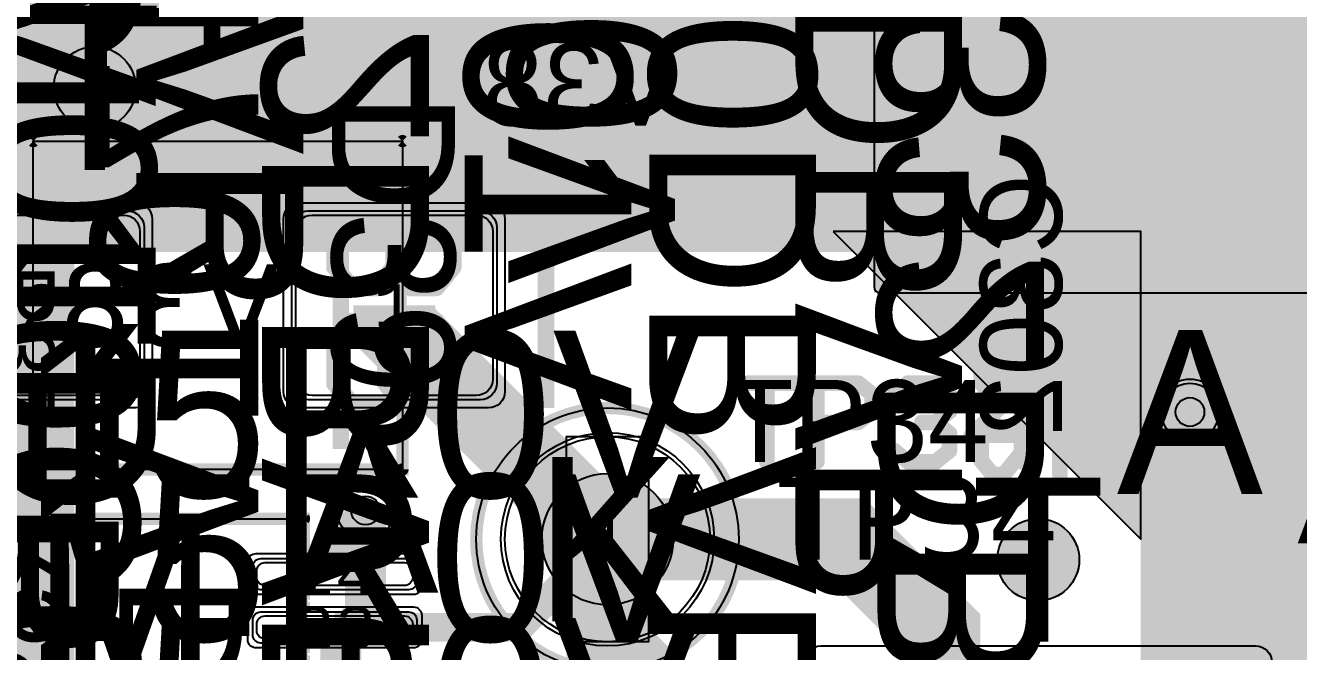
# Model space of a CAD drawing. Extents: x -28 to 199, y -61 to 255.
# Drawn here: x 92.9 to 108.42, y 123.88 to 131.51 of the extents above; entities that cross this region are included whole.
import ezdxf
from ezdxf.enums import TextEntityAlignment as Align

# ---------------------------------------------------------------- set-up
doc = ezdxf.new("R2010")
doc.units = 0
doc.header["$MEASUREMENT"] = 0
for name, color, linetype in [('ASSEMBLY_OUTLINES_BTM', 191, 'CONTINUOUS'), ('ASSEMBLY_OUTLINES_TOP', 102, 'CONTINUOUS'), ('ASSEMBLY_PART_NUMBERS_BTM', 191, 'CONTINUOUS'), ('ASSEMBLY_PART_NUMBERS_TOP', 102, 'CONTINUOUS'), ('ASSEMBLY_REF_DES_BTM', 191, 'CONTINUOUS'), ('ASSEMBLY_REF_DES_TOP', 102, 'CONTINUOUS'), ('DRILL_DRAWING', 21, 'CONTINUOUS'), ('GENERATED_SILKSCREEN_BTM', 255, 'CONTINUOUS'), ('GENERATED_SILKSCREEN_TOP', 140, 'CONTINUOUS'), ('MOUNTING_HOLES_LAYER_2', 42, 'CONTINUOUS'), ('MOUNTING_HOLES_LAYER_3', 42, 'CONTINUOUS'), ('MOUNTING_HOLES_LAYER_BOT21', 42, 'CONTINUOUS'), ('MOUNTING_HOLES_LAYER_TOP', 42, 'CONTINUOUS'), ('PART_HOLES_LAYER_2', 30, 'CONTINUOUS'), ('PART_HOLES_LAYER_3', 30, 'CONTINUOUS'), ('PART_HOLES_LAYER_BOTTOM', 30, 'CONTINUOUS'), ('PART_HOLES_LAYER_TOP', 30, 'CONTINUOUS'), ('PART_PADS_LAYER_2', 230, 'CONTINUOUS'), ('PART_PADS_LAYER_3', 81, 'CONTINUOUS'), ('PART_PADS_LAYER_BOTTOM', 10, 'CONTINUOUS'), ('PART_PADS_LAYER_TOP', 150, 'CONTINUOUS'), ('PART_PADS_SMD_BTM', 10, 'CONTINUOUS'), ('PART_PADS_SMD_TOP', 150, 'CONTINUOUS'), ('PIN_NUMBERS_BTM', 8, 'CONTINUOUS'), ('PIN_NUMBERS_TOP', 8, 'CONTINUOUS'), ('PLACEMENT_OUTLINES_BTM', 222, 'CONTINUOUS'), ('PLACEMENT_OUTLINES_TOP', 130, 'CONTINUOUS'), ('PLANE_DATA_LAYER_BOTTOM', 10, 'CONTINUOUS'), ('PLANE_DATA_LAYER_TOP', 150, 'CONTINUOUS'), ('PLANE_SHAPES_LAYER_2', 230, 'CONTINUOUS'), ('PLANE_SHAPES_LAYER_3', 81, 'CONTINUOUS'), ('PLANE_SHAPES_LAYER_BOTTOM', 10, 'CONTINUOUS'), ('PLANE_SHAPES_LAYER_TOP', 150, 'CONTINUOUS'), ('SILKSCREEN_OUTLINES_BTM', 211, 'CONTINUOUS'), ('SILKSCREEN_OUTLINES_TOP', 150, 'CONTINUOUS'), ('SILKSCREEN_REF_DES_BTM', 211, 'CONTINUOUS'), ('SILKSCREEN_REF_DES_TOP', 150, 'CONTINUOUS'), ('SOLDERMASK_PADS_BTM', 12, 'CONTINUOUS'), ('SOLDERMASK_PADS_TOP', 180, 'CONTINUOUS'), ('SOLDERPASTE_PADS_BTM', 12, 'CONTINUOUS'), ('SOLDERPASTE_PADS_TOP', 180, 'CONTINUOUS'), ('TRACES_LAYER_2', 230, 'CONTINUOUS'), ('TRACES_LAYER_3', 81, 'CONTINUOUS'), ('TRACES_LAYER_BOTTOM', 10, 'CONTINUOUS'), ('TRACES_LAYER_TOP', 150, 'CONTINUOUS'), ('VIA_HOLES_LAYER_2', 30, 'CONTINUOUS'), ('VIA_HOLES_LAYER_3', 30, 'CONTINUOUS'), ('VIA_HOLES_LAYER_BOTTOM', 30, 'CONTINUOUS'), ('VIA_HOLES_LAYER_TOP', 30, 'CONTINUOUS'), ('VIA_PADS_LAYER_2', 230, 'CONTINUOUS'), ('VIA_PADS_LAYER_3', 81, 'CONTINUOUS'), ('VIA_PADS_LAYER_BOTTOM', 10, 'CONTINUOUS'), ('VIA_PADS_LAYER_TOP', 150, 'CONTINUOUS')]:
    doc.layers.add(name, color=color, linetype=linetype)
doc.styles.add('COURIER_NEW', font='COUR.TTF')
doc.styles.add('VERDANA', font='verdana.TTF')
doc.styles.add('VERIBEST_GERBER_0', font='txt')

msp = doc.modelspace()

# ---------------------------------------------------------------- hatches: boundary and pattern name
at = {"layer": 'MOUNTING_HOLES_LAYER_2'}
h = msp.add_hatch(color=256, dxfattribs=at)
edge = h.paths.add_edge_path()
edge.add_arc((93.75, 130.75), 0.5, 0, 360)
h = msp.add_hatch(color=256, dxfattribs=at)
edge = h.paths.add_edge_path()
edge.add_arc((105.25, 125), 0.5, 0, 360)
at = {"layer": 'MOUNTING_HOLES_LAYER_3'}
h = msp.add_hatch(color=256, dxfattribs=at)
edge = h.paths.add_edge_path()
edge.add_arc((93.75, 130.75), 0.5, 0, 360)
h = msp.add_hatch(color=256, dxfattribs=at)
edge = h.paths.add_edge_path()
edge.add_arc((105.25, 125), 0.5, 0, 360)
at = {"layer": 'MOUNTING_HOLES_LAYER_BOT21'}
h = msp.add_hatch(color=256, dxfattribs=at)
edge = h.paths.add_edge_path()
edge.add_arc((93.75, 130.75), 0.5, 0, 360)
h = msp.add_hatch(color=256, dxfattribs=at)
edge = h.paths.add_edge_path()
edge.add_arc((105.25, 125), 0.5, 0, 360)
at = {"layer": 'MOUNTING_HOLES_LAYER_TOP'}
h = msp.add_hatch(color=256, dxfattribs=at)
edge = h.paths.add_edge_path()
edge.add_arc((93.75, 130.75), 0.5, 0, 360)
h = msp.add_hatch(color=256, dxfattribs=at)
edge = h.paths.add_edge_path()
edge.add_arc((105.25, 125), 0.5, 0, 360)
at = {"layer": 'PART_HOLES_LAYER_2'}
h = msp.add_hatch(color=256, dxfattribs=at)
edge = h.paths.add_edge_path()
edge.add_arc((100, 125.25), 0.8, 0, 360)
at = {"layer": 'PART_HOLES_LAYER_3'}
h = msp.add_hatch(color=256, dxfattribs=at)
edge = h.paths.add_edge_path()
edge.add_arc((100, 125.25), 0.8, 0, 360)
at = {"layer": 'PART_HOLES_LAYER_BOTTOM'}
h = msp.add_hatch(color=256, dxfattribs=at)
edge = h.paths.add_edge_path()
edge.add_arc((100, 125.25), 0.8, 0, 360)
at = {"layer": 'PART_HOLES_LAYER_TOP'}
h = msp.add_hatch(color=256, dxfattribs=at)
edge = h.paths.add_edge_path()
edge.add_arc((100, 125.25), 0.8, 0, 360)
at = {"layer": 'PLANE_DATA_LAYER_BOTTOM'}
msp.add_hatch(color=256, dxfattribs=at).paths.add_polyline_path([(111.5, 131.9238, 0.41421356), (111.4238, 132), (109.50001, 132, -0.41421356), (109.5, 132.00001), (109.5, 134.74999, -0.41421356), (109.50001, 134.75), (110.00612, 134.75, 0.41421356), (110.08232, 134.8262, 0.13611405), (110.07143, 134.86545, -0.1361113), (110, 135.123), (110, 135.123), (110, 135.1738, 0.41421356), (109.9238, 135.25), (102.23957, 135.25, -0.19891222), (101.88602, 135.39645), (100.30113, 136.98134, 0.66818199), (100.17105, 136.92746), (100.17105, 136.92746, 0.13472467), (100.18172, 136.88856, -0.13472521), (100.7, 135), (100.7, 135, -0.22507973), (99.34156, 132.1352, 0.22507766), (99.31359, 132.0762, 0.41421356), (99.38979, 132), (103.24999, 132, -0.41421356), (103.25, 131.99999), (103.25, 128.3262, 0.41421356), (103.3262, 128.25), (110.24999, 128.25, -0.41421356), (110.25, 128.24999), (110.25, 116.7762, 0.41421356), (110.3262, 116.7), (111.4238, 116.7, 0.41421356), (111.5, 116.7762)], flags=0)
at = {"layer": 'PLANE_DATA_LAYER_TOP'}
h = msp.add_hatch(color=256, dxfattribs=at)
h.paths.add_polyline_path([(116, 117.85178, -0.19890996), (115.97768, 117.7979), (111.96313, 113.78335, 0.19891217), (111.85271, 113.51677), (111.85271, 109.21054, -0.19890996), (111.83039, 109.15666), (111.51927, 108.84553, 0.05213059), (111.4699, 108.78463, -0.25367423), (111.40604, 108.75), (111.05209, 108.75, -0.76135767), (111.013, 108.89161, 0.26391418), (111.5, 109.75), (111.5, 109.75, 1), (109.5, 109.75), (109.5, 109.75, 0.26391418), (109.987, 108.89161, -0.76136033), (109.94791, 108.75), (109.78776, 108.75, -0.12392287), (109.75168, 108.75908, 0.10202362), (108.31962, 109.18617, -0.38910338), (108.25, 109.26208), (108.25, 114.49999, 0.41421356), (108.24999, 114.5), (106.5762, 114.5, -0.41421356), (106.5, 114.5762), (106.5, 125.25), (106.5, 125.25), (102.75, 129, 0.20768435), (102.75, 129), (92.5762, 129, -0.41421356), (92.5, 129.0762), (92.5, 136.05608, -0.19890996), (92.52232, 136.10996), (96.69003, 140.27768, -0.19891337), (96.74392, 140.3), (101.68101, 140.3, 0.19891217), (101.94759, 140.41042), (104.2034, 142.66623, -0.66818199), (104.33348, 142.61235), (104.33348, 139.19611, 0.17573428), (104.43228, 138.92368, -0.17573428), (104.45, 138.87483), (104.45, 138.72517, -0.17573428), (104.43228, 138.67632, 0.17573428), (104.33348, 138.40389), (104.33348, 136.62554, 0.19891219), (104.45796, 136.32502), (107.04062, 133.74236, -0.19890996), (107.06294, 133.68848), (107.06294, 128.07054, -0.19890996), (107.04062, 128.01666), (106.79948, 127.77552, 0.19891219), (106.675, 127.475), (106.675, 127.25392, -0.18608608), (106.65528, 127.20277, 1.60583329), (107.69054, 126.90611, -0.04447271), (107.68934, 126.91959), (107.68934, 126.91959, -0.66818199), (107.81942, 126.97347), (108.69621, 126.09669, -0.13857289), (108.71644, 126.06052, 0.88907401), (109.9, 126.2), (109.9, 126.2, 0.34705113), (109.43948, 126.78356, -0.13857289), (109.40331, 126.80379), (108.59101, 127.61609, -0.19890996), (108.5687, 127.66997), (108.5687, 134.9238, -0.41421356), (108.6449, 135), (112.2238, 135, -0.41421356), (112.3, 134.9238), (112.3, 122.37057, 0.19891222), (112.44645, 122.01701), (115.66701, 118.79645, 0.15539787), (115.9366, 118.6571, -0.36561155), (116, 118.58198)], flags=0)
h.paths.add_polyline_path([(92.75, 130.75, -1), (94.75, 130.75, -1)], flags=0)
h.paths.add_polyline_path([(93.3, 135, -1), (100.7, 135, -1)], flags=0)
at = {"layer": 'PLANE_SHAPES_LAYER_2'}
h = msp.add_hatch(color=256, dxfattribs=at)
h.paths.add_polyline_path([(169.5, 129.25), (149.5, 129.25), (142.25, 122), (142.25, 90.5), (147.5, 90.5), (147.5, 80), (154, 80), (154, 69.25), (131.75, 69.25), (131.75, 73.25), (121.25, 73.25), (121.25, 81), (110.5, 81), (110.5, 125.75), (106.5, 125.75), (106.5, 128.75), (93.5, 128.75), (93.5, 120.25), (91.75, 120.25), (91.75, 121.5), (80, 121.5), (80, 118.25), (73.25, 118.25), (73.25, 124.5), (67.5, 124.5), (67.5, 128), (57.75, 128), (57.75, 120.25), (55.25, 120.25), (55.25, 121.5), (47.5, 121.5), (47.5, 119), (35, 119), (35, 134.75), (32.75, 134.75), (32.75, 159.75), (29.25, 159.75), (29.25, 175.25), (22.5, 175.25), (22.5, 195.25), (17.25, 195.25), (17.25, 198), (22.5, 198), (22.5, 216.5), (40.25, 216.5), (40.25, 235.5), (54.5, 235.5), (54.5, 254), (87.25, 254), (87.25, 236.25), (86.25, 236.25), (86.25, 228.75), (81, 228.75), (81, 218.75), (95.25, 218.75), (95.25, 194.5), (87, 194.5), (87, 172), (131.1, 172), (131.1, 208.75), (115.5, 208.75), (115.5, 213.75), (106.75, 213.75), (106.75, 218.75), (110.25, 222.25), (110.25, 226.25), (142.5, 226.25), (142.5, 221.5), (160.5, 221.5), (160.5, 240.75), (169.5, 240.75)])
h.paths.add_polyline_path([(35.5, 149.5), (41.75, 149.5), (41.75, 152), (39.25, 152), (39.25, 154), (37.75, 154), (37.75, 152), (35.5, 152)], flags=16)
h.paths.add_polyline_path([(37.5, 125.75), (37.5, 128.75), (42.75, 128.75), (42.75, 125.75)], flags=16)
h.paths.add_polyline_path([(52, 127.75), (52, 130.75), (54.25, 130.75), (54.25, 127.75)], flags=16)
h.paths.add_polyline_path([(50.75, 219.5), (50.75, 226.5), (71.75, 226.5), (71.75, 219.5)], flags=16)
h.paths.add_polyline_path([(66.5, 150.75), (66.5, 177.5), (72.25, 177.5), (72.25, 150.75)], flags=16)
h.paths.add_polyline_path([(47.25, 185.25), (73, 185.25), (73, 188.25), (70.25, 188.25), (70.25, 191), (47.25, 191)], flags=16)
h.paths.add_polyline_path([(84.5, 208), (84.5, 212.75), (85, 212.75), (85, 208)], flags=16)
h.paths.add_polyline_path([(61.5, 137.25), (87.75, 137.25), (87.75, 140.5), (84.75, 140.5), (84.75, 143), (61.5, 143)], flags=16)
h.paths.add_polyline_path([(88.75, 127), (88.75, 130), (91, 130), (91, 127)], flags=16)
h.paths.add_polyline_path([(85.5, 130.25), (85.5, 132.5), (91, 132.5), (91, 130.25)], flags=16)
h.paths.add_polyline_path([(108.75, 142.25), (135.75, 142.25), (135.75, 145.75), (132.25, 145.75), (132.25, 149), (108.75, 149)], flags=16)
h.paths.add_polyline_path([(114.25, 126.75), (140.75, 126.75), (140.75, 129.75), (137.25, 129.75), (137.25, 133), (114.25, 133)], flags=16)
h.paths.add_polyline_path([(155.25, 180.25), (166.25, 180.25), (166.25, 186.25), (152.25, 186.25), (152.25, 183), (155.25, 183)], flags=16)
at = {"layer": 'PLANE_SHAPES_LAYER_3'}
h = msp.add_hatch(color=256, dxfattribs=at)
h.paths.add_polyline_path([(169.5, 129.25), (149.5, 129.25), (142.25, 122), (142.25, 90.5), (147.5, 90.5), (147.5, 80), (154, 80), (154, 69.25), (131.75, 69.25), (131.75, 73.25), (121.25, 73.25), (121.25, 81), (110.5, 81), (110.5, 125.75), (106.5, 125.75), (106.5, 128.75), (93.5, 128.75), (93.5, 120.25), (91.75, 120.25), (91.75, 121.5), (80, 121.5), (80, 118.25), (73.25, 118.25), (73.25, 124.5), (67.5, 124.5), (67.5, 127.75), (58.25, 127.75), (58.25, 130.25), (88.75, 130.25), (88.75, 127), (91, 127), (91, 132.5), (55, 132.5), (55, 131.25), (52, 131.25), (52, 127.75), (55, 127.75), (55, 127.25), (57.75, 127.25), (57.75, 120.25), (55.25, 120.25), (55.25, 121.5), (47.5, 121.5), (47.5, 119), (35, 119), (35, 134.75), (32.75, 134.75), (32.75, 159.75), (29.25, 159.75), (29.25, 175.25), (22.5, 175.25), (22.5, 195.25), (17.25, 195.25), (17.25, 198), (22.5, 198), (22.5, 216.5), (40.25, 216.5), (40.25, 235.5), (54.5, 235.5), (54.5, 254), (87.25, 254), (87.25, 236.25), (86.25, 236.25), (86.25, 228.75), (81, 228.75), (81, 218.75), (95.25, 218.75), (95.25, 194.5), (87, 194.5), (87, 172), (131.1, 172), (131.1, 208.75), (115.5, 208.75), (115.5, 213.75), (106.75, 213.75), (106.75, 218.75), (110.25, 222.25), (110.25, 226.25), (142.5, 226.25), (142.5, 221.5), (160.5, 221.5), (160.5, 240.75), (169.5, 240.75)])
h.paths.add_polyline_path([(35.5, 149.5), (41.75, 149.5), (41.75, 152), (39.25, 152), (39.25, 154), (37.75, 154), (37.75, 152), (35.5, 152)], flags=16)
h.paths.add_polyline_path([(37.5, 125.75), (37.5, 128.75), (42.75, 128.75), (42.75, 125.75)], flags=16)
h.paths.add_polyline_path([(50.75, 219.5), (50.75, 226.5), (71.75, 226.5), (71.75, 219.5)], flags=16)
h.paths.add_polyline_path([(66.5, 150.75), (66.5, 177.5), (72.25, 177.5), (72.25, 150.75)], flags=16)
h.paths.add_polyline_path([(47.25, 185.25), (73, 185.25), (73, 188.25), (70.25, 188.25), (70.25, 191), (47.25, 191)], flags=16)
h.paths.add_polyline_path([(84.5, 208), (84.5, 212.75), (85, 212.75), (85, 208)], flags=16)
h.paths.add_polyline_path([(61.5, 137.25), (87.75, 137.25), (87.75, 140.5), (84.75, 140.5), (84.75, 143), (61.5, 143)], flags=16)
h.paths.add_polyline_path([(108.75, 142.25), (135.75, 142.25), (135.75, 145.75), (132.25, 145.75), (132.25, 149), (108.75, 149)], flags=16)
h.paths.add_polyline_path([(114.25, 126.75), (140.75, 126.75), (140.75, 129.75), (137.25, 129.75), (137.25, 133), (114.25, 133)], flags=16)
h.paths.add_polyline_path([(155.25, 180.25), (166.25, 180.25), (166.25, 186.25), (152.25, 186.25), (152.25, 183), (155.25, 183)], flags=16)
at = {"layer": 'PLANE_SHAPES_LAYER_TOP'}
msp.add_hatch(color=256, dxfattribs=at).paths.add_polyline_path([(102.75, 129), (106.5, 125.25), (106.5, 129)], flags=0)
at = {"layer": 'VIA_HOLES_LAYER_2'}
h = msp.add_hatch(color=256, dxfattribs=at)
edge = h.paths.add_edge_path()
edge.add_arc((107.1, 126.8), 0.175, 0, 360)
h = msp.add_hatch(color=256, dxfattribs=at)
edge = h.paths.add_edge_path()
edge.add_arc((97.05, 125.6), 0.175, 0, 360)
at = {"layer": 'VIA_HOLES_LAYER_3'}
h = msp.add_hatch(color=256, dxfattribs=at)
edge = h.paths.add_edge_path()
edge.add_arc((107.1, 126.8), 0.175, 0, 360)
h = msp.add_hatch(color=256, dxfattribs=at)
edge = h.paths.add_edge_path()
edge.add_arc((97.05, 125.6), 0.175, 0, 360)
at = {"layer": 'VIA_HOLES_LAYER_BOTTOM'}
h = msp.add_hatch(color=256, dxfattribs=at)
edge = h.paths.add_edge_path()
edge.add_arc((107.1, 126.8), 0.175, 0, 360)
h = msp.add_hatch(color=256, dxfattribs=at)
edge = h.paths.add_edge_path()
edge.add_arc((97.05, 125.6), 0.175, 0, 360)
at = {"layer": 'VIA_HOLES_LAYER_TOP'}
h = msp.add_hatch(color=256, dxfattribs=at)
edge = h.paths.add_edge_path()
edge.add_arc((107.1, 126.8), 0.175, 0, 360)
h = msp.add_hatch(color=256, dxfattribs=at)
edge = h.paths.add_edge_path()
edge.add_arc((97.05, 125.6), 0.175, 0, 360)

# ---------------------------------------------------------------- linework, layer by layer
at = {"layer": 'ASSEMBLY_OUTLINES_BTM', "const_width": 0.1}
msp.add_lwpolyline([(93, 126.1), (93, 130.1), (97.5, 130.1), (97.5, 126.1)], close=True, dxfattribs=at)
at = {"layer": 'ASSEMBLY_OUTLINES_BTM', "const_width": 0.2}
msp.add_lwpolyline([(96.75, 129.85), (96.75, 126.35)], dxfattribs=at)
at = {"layer": 'ASSEMBLY_OUTLINES_TOP'}
msp.add_lwpolyline([(99.5, 124), (99.5, 126.5), (100.5, 126.5), (100.5, 124)], close=True, dxfattribs=at)
at = {"layer": 'ASSEMBLY_OUTLINES_TOP', "const_width": 0.1}
msp.add_lwpolyline([(90.7, 117), (90.7, 125.5), (96.3, 125.5), (96.3, 117)], close=True, dxfattribs=at)
at = {"layer": 'ASSEMBLY_OUTLINES_TOP'}
msp.add_circle((100, 125.25), 1.6, dxfattribs=at)
at = {"layer": 'GENERATED_SILKSCREEN_BTM'}
for points, const_width in [([(98.154, 130.904), (98.186, 130.808), (98.154, 130.712), (98.154, 130.709), (98.153, 130.705), (98.153, 130.396), (98.153, 130.393), (98.154, 130.39), (98.155, 130.386), (98.159, 130.382), (98.259, 130.279), (98.264, 130.275), (98.269, 130.274), (98.273, 130.273), (98.64, 130.273), (98.643, 130.273), (98.646, 130.274), (98.65, 130.275), (98.654, 130.279), (98.754, 130.382), (98.759, 130.386), (98.76, 130.39), (98.76, 130.396), (98.76, 130.705), (98.76, 130.709), (98.76, 130.711), (98.759, 130.712), (98.727, 130.808), (98.759, 130.904), (98.76, 130.905), (98.76, 130.911), (98.76, 131.151), (98.76, 131.155), (98.759, 131.16), (98.754, 131.165), (98.654, 131.268), (98.65, 131.271), (98.646, 131.272), (98.643, 131.273), (98.64, 131.273), (98.273, 131.273), (98.269, 131.272), (98.264, 131.271), (98.259, 131.268), (98.159, 131.165), (98.155, 131.159), (98.154, 131.155), (98.153, 131.151), (98.153, 130.911), (98.153, 130.907), (98.154, 130.905), (98.154, 130.904)], 0.15), ([(98.72, 131.14), (98.72, 130.913), (98.693, 130.827), (98.222, 130.827), (98.193, 130.913), (98.193, 131.14), (98.282, 131.232), (98.63, 131.232), (98.72, 131.14)], 0.15), ([(99.593, 130.277), (99.762, 130.414), (99.765, 130.416), (99.767, 130.419), (99.768, 130.422), (99.768, 130.425), (99.767, 130.432), (99.763, 130.439), (99.758, 130.444), (99.752, 130.448), (99.745, 130.449), (99.738, 130.447), (99.575, 130.314), (99.252, 130.314), (99.096, 130.44), (99.096, 130.626), (99.25, 130.753), (99.416, 130.753), (99.424, 130.755), (99.429, 130.759), (99.432, 130.766), (99.433, 130.773), (99.432, 130.78), (99.429, 130.786), (99.424, 130.791), (99.416, 130.793), (99.25, 130.793), (99.096, 130.92), (99.096, 131.106), (99.252, 131.232), (99.575, 131.232), (99.738, 131.099), (99.745, 131.097), (99.752, 131.098), (99.758, 131.101), (99.763, 131.107), (99.767, 131.113), (99.768, 131.12), (99.768, 131.124), (99.767, 131.127), (99.765, 131.13), (99.762, 131.132), (99.593, 131.269), (99.59, 131.27), (99.587, 131.271), (99.586, 131.272), (99.582, 131.273), (99.245, 131.273), (99.24, 131.272), (99.238, 131.271), (99.236, 131.27), (99.232, 131.269), (99.063, 131.132), (99.06, 131.127), (99.059, 131.123), (99.057, 131.12), (99.056, 131.116), (99.056, 130.91), (99.057, 130.907), (99.059, 130.9), (99.06, 130.895), (99.063, 130.893), (99.21, 130.773), (99.063, 130.653), (99.062, 130.651), (99.06, 130.649), (99.059, 130.648), (99.059, 130.646), (99.057, 130.639), (99.056, 130.636), (99.056, 130.43), (99.057, 130.425), (99.059, 130.421), (99.06, 130.417), (99.063, 130.414), (99.232, 130.277), (99.236, 130.275), (99.237, 130.274), (99.24, 130.274), (99.241, 130.273), (99.242, 130.273), (99.245, 130.273), (99.582, 130.273), (99.586, 130.274), (99.59, 130.275), (99.593, 130.277)], 0.15), ([(100.316, 130.273), (100.343, 130.273), (100.349, 130.274), (100.354, 130.277), (100.36, 130.281), (100.361, 130.287), (100.686, 131.246), (100.687, 131.25), (100.687, 131.254), (100.686, 131.257), (100.684, 131.26), (100.678, 131.265), (100.671, 131.269), (100.664, 131.27), (100.657, 131.269), (100.651, 131.266), (100.647, 131.259), (100.33, 130.316), (100.011, 131.259), (100.007, 131.266), (100.001, 131.269), (99.994, 131.27), (99.987, 131.269), (99.98, 131.265), (99.975, 131.26), (99.973, 131.254), (99.974, 131.246), (100.297, 130.287), (100.3, 130.281), (100.306, 130.277), (100.31, 130.274), (100.316, 130.273)], 0.15), ([(98.72, 130.701), (98.72, 130.405), (98.63, 130.314), (98.282, 130.314), (98.193, 130.405), (98.193, 130.701), (98.222, 130.787), (98.693, 130.787), (98.72, 130.701)], 0.15), ([(105.532, 129.388), (105.395, 129.556), (105.392, 129.561), (105.388, 129.562), (105.384, 129.564), (105.379, 129.565), (104.693, 129.565), (104.688, 129.564), (104.684, 129.562), (104.682, 129.56), (104.68, 129.559), (104.677, 129.556), (104.54, 129.388), (104.539, 129.385), (104.538, 129.382), (104.537, 129.381), (104.536, 129.377), (104.536, 129.04), (104.537, 129.035), (104.538, 129.033), (104.539, 129.03), (104.54, 129.027), (104.677, 128.858), (104.682, 128.854), (104.69, 128.852), (104.695, 128.853), (104.701, 128.855), (104.705, 128.858), (104.709, 128.863), (104.712, 128.868), (104.713, 128.873), (104.713, 128.878), (104.71, 128.882), (104.577, 129.047), (104.577, 129.37), (104.703, 129.524), (105.369, 129.524), (105.495, 129.37), (105.495, 129.047), (105.362, 128.882), (105.36, 128.878), (105.359, 128.873), (105.36, 128.868), (105.363, 128.863), (105.367, 128.858), (105.372, 128.855), (105.377, 128.853), (105.384, 128.852), (105.39, 128.854), (105.395, 128.858), (105.532, 129.027), (105.534, 129.031), (105.535, 129.032), (105.535, 129.035), (105.536, 129.036), (105.536, 129.037), (105.536, 129.04), (105.536, 129.377), (105.535, 129.381), (105.534, 129.385), (105.532, 129.388)], 0.15), ([(99.25, 129.35), (99.25, 126.85)], 0.2), ([(105.532, 128.445), (105.395, 128.614), (105.39, 128.619), (105.387, 128.62), (105.384, 128.62), (105.377, 128.619), (105.37, 128.615), (105.365, 128.61), (105.361, 128.604), (105.36, 128.597), (105.362, 128.59), (105.495, 128.427), (105.495, 128.104), (105.369, 127.948), (105.183, 127.948), (105.056, 128.102), (105.056, 128.268), (105.054, 128.276), (105.05, 128.281), (105.043, 128.284), (105.036, 128.285), (105.029, 128.284), (105.022, 128.281), (105.018, 128.276), (105.016, 128.268), (105.016, 128.102), (104.889, 127.948), (104.703, 127.948), (104.577, 128.104), (104.577, 128.427), (104.71, 128.59), (104.712, 128.597), (104.711, 128.604), (104.708, 128.61), (104.702, 128.615), (104.696, 128.619), (104.689, 128.62), (104.685, 128.62), (104.682, 128.619), (104.677, 128.614), (104.54, 128.445), (104.539, 128.442), (104.538, 128.439), (104.537, 128.438), (104.536, 128.434), (104.536, 128.097), (104.537, 128.092), (104.538, 128.09), (104.539, 128.087), (104.54, 128.084), (104.677, 127.915), (104.682, 127.912), (104.686, 127.911), (104.689, 127.909), (104.693, 127.908), (104.899, 127.908), (104.902, 127.909), (104.909, 127.911), (104.914, 127.912), (104.916, 127.915), (105.036, 128.062), (105.156, 127.915), (105.158, 127.914), (105.16, 127.912), (105.161, 127.911), (105.163, 127.911), (105.17, 127.909), (105.173, 127.908), (105.379, 127.908), (105.384, 127.909), (105.388, 127.911), (105.392, 127.912), (105.395, 127.915), (105.532, 128.084), (105.534, 128.088), (105.535, 128.089), (105.535, 128.092), (105.536, 128.093), (105.536, 128.094), (105.536, 128.097), (105.536, 128.434), (105.535, 128.438), (105.534, 128.442), (105.532, 128.445)], 0.15), ([(104.677, 127.668), (104.54, 127.5), (104.539, 127.496), (104.538, 127.493), (104.537, 127.492), (104.536, 127.488), (104.536, 127.151), (104.537, 127.147), (104.537, 127.146), (104.538, 127.145), (104.539, 127.142), (104.54, 127.138), (104.677, 126.97), (104.682, 126.967), (104.686, 126.966), (104.689, 126.964), (104.693, 126.963), (105.379, 126.963), (105.382, 126.964), (105.389, 126.966), (105.391, 126.967), (105.395, 126.97), (105.532, 127.138), (105.533, 127.142), (105.534, 127.144), (105.535, 127.146), (105.536, 127.148), (105.536, 127.151), (105.536, 127.488), (105.535, 127.492), (105.534, 127.496), (105.532, 127.5), (105.395, 127.668), (105.393, 127.67), (105.392, 127.672), (105.389, 127.674), (105.382, 127.676), (105.379, 127.677), (104.693, 127.677), (104.689, 127.676), (104.686, 127.674), (104.682, 127.672), (104.677, 127.668)], 0.15), ([(104.703, 127.636), (105.369, 127.636), (105.419, 127.577), (104.63, 127.093), (104.577, 127.159), (104.577, 127.482), (104.703, 127.636)], 0.15), ([(105.445, 127.545), (105.495, 127.482), (105.495, 127.159), (105.369, 127.003), (104.703, 127.003), (104.656, 127.062), (105.445, 127.545)], 0.15), ([(104.54, 126.193), (104.677, 126.025), (104.682, 126.022), (104.686, 126.021), (104.689, 126.019), (104.693, 126.018), (104.83, 126.018), (104.833, 126.019), (104.84, 126.021), (104.845, 126.022), (104.847, 126.025), (105.388, 126.691), (105.495, 126.691), (105.495, 126.038), (105.497, 126.031), (105.501, 126.025), (105.508, 126.022), (105.516, 126.021), (105.523, 126.022), (105.53, 126.025), (105.534, 126.031), (105.536, 126.038), (105.536, 126.712), (105.534, 126.72), (105.529, 126.725), (105.524, 126.73), (105.516, 126.732), (105.379, 126.732), (105.376, 126.731), (105.369, 126.729), (105.366, 126.727), (105.364, 126.725), (105.362, 126.723), (104.82, 126.058), (104.703, 126.058), (104.577, 126.214), (104.577, 126.537), (104.71, 126.7), (104.712, 126.707), (104.711, 126.713), (104.708, 126.72), (104.702, 126.724), (104.696, 126.728), (104.689, 126.729), (104.682, 126.728), (104.677, 126.723), (104.54, 126.555), (104.539, 126.551), (104.538, 126.548), (104.537, 126.547), (104.536, 126.543), (104.536, 126.206), (104.537, 126.202), (104.537, 126.201), (104.538, 126.2), (104.539, 126.197), (104.54, 126.193)], 0.15), ([(92.352, 125.512), (93.312, 125.512), (93.32, 125.51), (93.325, 125.505), (93.328, 125.499), (93.329, 125.492), (93.328, 125.484), (93.325, 125.477), (93.32, 125.472), (93.312, 125.47), (92.852, 125.47), (92.852, 125), (93.318, 124.836), (93.325, 124.832), (93.329, 124.825), (93.33, 124.817), (93.328, 124.811), (93.325, 124.805), (93.319, 124.8), (93.313, 124.797), (93.305, 124.799), (92.839, 124.963), (92.712, 124.803)], 0.15), ([(92.352, 124.567), (92.833, 124.567), (92.84, 124.566), (92.845, 124.563), (92.848, 124.559), (92.85, 124.552), (92.852, 124.547), (92.853, 124.543), (92.852, 124.538), (92.849, 124.534), (92.716, 124.371)], 0.15), ([(92.716, 124.048), (92.843, 123.892), (93.165, 123.892), (93.29, 124.048), (93.29, 124.371), (93.158, 124.534), (93.155, 124.541), (93.155, 124.547), (93.159, 124.553), (93.164, 124.559), (93.171, 124.563), (93.178, 124.564), (93.182, 124.564), (93.185, 124.563), (93.19, 124.558), (93.328, 124.389), (93.33, 124.386), (93.33, 124.382), (93.332, 124.378), (93.332, 124.041), (93.332, 124.038), (93.331, 124.037), (93.331, 124.036), (93.33, 124.034), (93.33, 124.032), (93.328, 124.028), (93.19, 123.859), (93.187, 123.856), (93.185, 123.855), (93.179, 123.853), (93.175, 123.852), (92.833, 123.852), (92.829, 123.853)], 0.15), ([(92.68, 124.389), (92.79, 124.525), (92.373, 124.525)], 0.15)]:
    msp.add_lwpolyline(points, dxfattribs=dict(at, const_width=const_width))
at = {"layer": 'GENERATED_SILKSCREEN_BTM', "const_width": 0.15}
for points in [[(97.50001, 129.325), (97.49999, 129.325), (97.49999, 130.09999), (93.00001, 130.09999), (93.00001, 129.325), (92.99999, 129.325), (92.99999, 130.1, -0.41421356), (93, 130.1), (97.5, 130.1, -0.41421356), (97.50001, 130.1), (97.50001, 129.325)], [(97.50001, 126.1, -0.41421356), (97.5, 126.09999), (93, 126.09999, -0.41421356), (92.99999, 126.1), (92.99999, 126.875), (93.00001, 126.875), (93.00001, 126.1), (97.49999, 126.1), (97.49999, 126.875), (97.50001, 126.875), (97.50001, 126.1)]]:
    msp.add_lwpolyline(points, format="xyb", dxfattribs=at)
at = {"layer": 'GENERATED_SILKSCREEN_TOP', "const_width": 0.15}
for points in [[(98.14, 129.966), (98.143, 129.9735), (98.1445, 129.978), (98.146, 129.9855), (98.146, 130.7445), (98.143, 130.755), (98.1355, 130.7625), (98.128, 130.7715), (98.116, 130.7745), (96.676, 130.7745), (96.664, 130.7715), (96.6565, 130.7625), (96.649, 130.755), (96.646, 130.7445), (96.646, 129.9855), (96.646, 129.9795), (96.6475, 129.9765), (96.649, 129.972), (96.652, 129.966), (96.8575, 129.7125), (96.8635, 129.708), (96.8665, 129.7065), (96.874, 129.7035), (96.8815, 129.702), (97.9105, 129.702), (97.918, 129.7035), (97.9225, 129.7065), (97.927, 129.7065), (97.9285, 129.708), (97.93, 129.711), (97.9345, 129.7125), (98.14, 129.966)], [(98.0845, 130.7115), (98.0845, 129.996), (97.8955, 129.762), (96.8965, 129.762), (96.7075, 129.996), (96.7075, 130.7115), (98.0845, 130.7115)], [(96.652, 129.09), (96.8575, 129.3435), (96.865, 129.351), (96.8695, 129.3525), (96.874, 129.3525), (96.8845, 129.351), (96.895, 129.345), (96.904, 129.3375), (96.9085, 129.3285), (96.91, 129.318), (96.907, 129.3075), (96.7075, 129.063), (96.7075, 128.5785), (96.8965, 128.3445), (97.1755, 128.3445), (97.366, 128.5755), (97.366, 128.8245), (97.369, 128.8365), (97.375, 128.844), (97.3855, 128.8485), (97.396, 128.85), (97.4065, 128.8485), (97.417, 128.844), (97.423, 128.8365), (97.426, 128.8245), (97.426, 128.5755), (97.6165, 128.3445), (97.8955, 128.3445), (98.0845, 128.5785), (98.0845, 129.063), (97.885, 129.3075), (97.882, 129.318), (97.8835, 129.3285), (97.888, 129.3375), (97.897, 129.345), (97.9075, 129.351), (97.918, 129.3525), (97.9225, 129.3525), (97.927, 129.351), (97.9345, 129.3435), (98.14, 129.09), (98.1415, 129.0855), (98.143, 129.081), (98.1445, 129.0795), (98.146, 129.0735), (98.146, 128.568), (98.1445, 128.5605), (98.143, 128.5575), (98.1415, 128.553), (98.14, 128.5485), (97.9345, 128.295), (97.9285, 128.2905), (97.921, 128.289), (97.9165, 128.286), (97.9105, 128.2845), (97.6015, 128.2845), (97.597, 128.286), (97.5865, 128.289), (97.5805, 128.2905), (97.576, 128.295), (97.396, 128.5155), (97.216, 128.295), (97.213, 128.2935), (97.21, 128.2905), (97.2085, 128.289), (97.2055, 128.289), (97.195, 128.286), (97.1905, 128.2845), (96.8815, 128.2845), (96.874, 128.286), (96.868, 128.289), (96.862, 128.2905), (96.8575, 128.295), (96.652, 128.5485), (96.649, 128.5545), (96.6475, 128.556), (96.6475, 128.5605), (96.6475, 128.562), (96.646, 128.5635), (96.646, 128.568), (96.646, 129.0735), (96.6475, 129.0795), (96.649, 129.0855), (96.652, 129.09)], [(92.4792, 128.4588), (92.8472, 128.4588), (92.8472, 128.0828), (92.4744, 127.9516)], [(92.9592, 127.9252), (92.9608, 127.9228), (92.9648, 127.922), (92.9688, 127.9196), (92.9728, 127.9196), (93.1376, 127.9196), (93.1416, 127.9196), (93.144, 127.922), (93.1464, 127.922), (93.1472, 127.9228), (93.148, 127.9236), (93.1504, 127.9252), (93.26, 128.0612), (93.2616, 128.0652), (93.2624, 128.0676), (93.2632, 128.0716), (93.2632, 128.4748), (93.2616, 128.482), (93.2576, 128.486), (93.2536, 128.4908), (93.2472, 128.4924), (92.4792, 128.4924)], [(93.2304, 128.4588), (93.2304, 128.0756), (93.1296, 127.9516), (92.9808, 127.9516), (92.8792, 128.0756), (92.8792, 128.4588), (93.2304, 128.4588)], [(92.4848, 127.922), (92.8576, 128.0532), (92.9592, 127.9252)], [(96.652, 127.6725), (96.8575, 127.9245), (96.865, 127.932), (96.874, 127.9335), (96.8845, 127.932), (96.895, 127.926), (96.904, 127.92), (96.9085, 127.9095), (96.91, 127.9005), (96.907, 127.89), (96.7075, 127.6455), (96.7075, 127.161), (96.8965, 126.927), (97.435, 126.927), (97.27, 127.131), (97.267, 127.137), (97.2655, 127.1385), (97.264, 127.143), (97.264, 127.149), (97.264, 127.6545), (97.264, 127.6605), (97.2685, 127.6695), (97.27, 127.6725), (97.474, 127.9245), (97.4755, 127.9275), (97.4785, 127.9305), (97.483, 127.9335), (97.4935, 127.9365), (97.4995, 127.938), (97.9105, 127.938), (97.918, 127.9365), (97.924, 127.9335), (97.9285, 127.9305), (97.93, 127.9275), (97.9345, 127.9245), (98.14, 127.6725), (98.1415, 127.6665), (98.143, 127.662), (98.1445, 127.6605), (98.146, 127.6545), (98.146, 127.149), (98.1445, 127.143), (98.1445, 127.1415), (98.143, 127.14), (98.1415, 127.1355), (98.14, 127.1295), (97.9345, 126.8775), (97.9285, 126.873), (97.921, 126.8715), (97.9165, 126.8685), (97.9105, 126.867), (96.8815, 126.867), (96.877, 126.8685), (96.8665, 126.8715), (96.8635, 126.873), (96.8575, 126.8775), (96.652, 127.1295), (96.649, 127.137), (96.6475, 127.1385), (96.6475, 127.1415), (96.6475, 127.1445), (96.646, 127.146), (96.646, 127.149), (96.646, 127.6545), (96.6475, 127.6605), (96.649, 127.6665), (96.652, 127.6725)], [(97.8955, 127.8765), (97.5145, 127.8765), (97.324, 127.6455), (97.324, 127.161), (97.5145, 126.927), (97.8955, 126.927), (98.0845, 127.161), (98.0845, 127.6455), (97.8955, 127.8765)], [(92.7456, 127.1964), (92.8472, 127.3196), (92.8472, 127.4524), (92.8488, 127.4588), (92.852, 127.4628), (92.8576, 127.4652), (92.8632, 127.466), (92.8688, 127.4652), (92.8744, 127.4628), (92.8776, 127.4588), (92.8792, 127.4524), (92.8792, 127.3196), (92.9808, 127.1964), (93.1296, 127.1964), (93.2304, 127.3212), (93.2304, 127.5796), (93.124, 127.71), (93.1224, 127.7156), (93.1232, 127.7212), (93.1256, 127.726), (93.1304, 127.73), (93.136, 127.7332), (93.1416, 127.734), (93.144, 127.734), (93.1464, 127.7332), (93.1504, 127.7292), (93.26, 127.594), (93.2608, 127.5916), (93.2616, 127.5892), (93.2624, 127.5884), (93.2632, 127.5852), (93.2632, 127.3156), (93.2624, 127.3116), (93.2616, 127.31), (93.2608, 127.3076), (93.26, 127.3052), (93.1504, 127.17), (93.1472, 127.1676), (93.1432, 127.1668), (93.1408, 127.1652), (93.1376, 127.1644), (92.9728, 127.1644), (92.9704, 127.1652), (92.9648, 127.1668), (92.9616, 127.1676), (92.9592, 127.17), (92.8632, 127.2876), (92.7672, 127.17)], [(101.922, 126.193), (101.923, 126.186), (101.928, 126.18), (101.935, 126.177), (101.942, 126.176), (101.949, 126.177), (101.955, 126.18), (101.96, 126.186), (101.962, 126.193), (101.962, 127.132), (102.279, 127.132), (102.286, 127.134), (102.292, 127.138), (102.295, 127.145), (102.296, 127.152), (102.295, 127.16), (102.292, 127.167), (102.286, 127.172), (102.279, 127.173), (101.604, 127.173), (101.597, 127.172), (101.592, 127.167), (101.588, 127.16), (101.587, 127.152), (101.588, 127.145), (101.592, 127.138), (101.597, 127.134), (101.604, 127.132), (101.922, 127.132), (101.922, 126.193)], [(103.238, 126.793), (103.241, 126.795), (103.242, 126.8), (103.245, 126.805), (103.245, 126.81), (103.245, 127.016), (103.245, 127.021), (103.242, 127.024), (103.242, 127.027), (103.241, 127.028), (103.24, 127.029), (103.238, 127.031), (103.068, 127.169), (103.063, 127.171), (103.059, 127.172), (103.055, 127.173), (102.551, 127.173), (102.542, 127.171), (102.536, 127.166), (102.531, 127.16), (102.529, 127.153), (102.529, 126.193), (102.531, 126.185), (102.536, 126.18), (102.542, 126.177), (102.549, 126.176), (102.557, 126.177), (102.564, 126.18), (102.569, 126.185), (102.571, 126.193), (102.571, 126.653), (103.055, 126.653), (103.062, 126.654), (103.065, 126.655), (103.066, 126.655), (103.068, 126.656), (103.238, 126.793)], [(102.571, 127.132), (103.049, 127.132), (103.205, 127.006), (103.205, 126.82), (103.049, 126.693), (102.571, 126.693), (102.571, 127.132)], [(103.652, 126.177), (103.483, 126.314), (103.478, 126.319), (103.477, 126.325), (103.478, 126.332), (103.482, 126.339), (103.487, 126.344), (103.493, 126.348), (103.5, 126.349), (103.507, 126.347), (103.67, 126.214), (103.993, 126.214), (104.149, 126.34), (104.149, 126.526), (103.995, 126.653), (103.829, 126.653), (103.821, 126.655), (103.816, 126.659), (103.813, 126.666), (103.812, 126.673), (103.813, 126.68), (103.816, 126.686), (103.821, 126.691), (103.829, 126.693), (103.995, 126.693), (104.149, 126.82), (104.149, 127.006), (103.993, 127.132), (103.67, 127.132), (103.507, 126.999), (103.5, 126.997), (103.493, 126.998), (103.487, 127.001), (103.482, 127.007), (103.478, 127.013), (103.477, 127.02), (103.478, 127.027), (103.483, 127.032), (103.652, 127.169), (103.655, 127.17), (103.658, 127.171), (103.659, 127.172), (103.663, 127.173), (104, 127.173), (104.005, 127.172), (104.007, 127.171), (104.01, 127.17), (104.013, 127.169), (104.182, 127.032), (104.185, 127.027), (104.186, 127.023), (104.188, 127.02), (104.189, 127.016), (104.189, 126.81), (104.188, 126.807), (104.186, 126.8), (104.185, 126.795), (104.182, 126.793), (104.035, 126.673), (104.182, 126.553), (104.183, 126.551), (104.185, 126.549), (104.186, 126.548), (104.186, 126.546), (104.188, 126.539), (104.189, 126.536), (104.189, 126.33), (104.188, 126.325), (104.186, 126.321), (104.185, 126.317), (104.182, 126.314), (104.013, 126.177), (104.009, 126.175), (104.008, 126.174), (104.005, 126.174), (104.004, 126.173), (104.003, 126.173), (104, 126.173), (103.663, 126.173), (103.659, 126.174), (103.655, 126.175), (103.652, 126.177)], [(105.027, 126.193), (105.028, 126.185), (105.033, 126.18), (105.04, 126.177), (105.047, 126.176), (105.054, 126.177), (105.06, 126.18), (105.065, 126.185), (105.067, 126.193), (105.067, 126.496), (105.114, 126.496), (105.121, 126.498), (105.127, 126.502), (105.13, 126.509), (105.131, 126.516), (105.13, 126.524), (105.127, 126.531), (105.121, 126.536), (105.114, 126.537), (105.067, 126.537), (105.067, 127.125), (105.066, 127.13), (105.063, 127.134), (105.059, 127.138), (105.054, 127.141), (105.048, 127.143), (105.042, 127.144), (105.037, 127.143), (105.032, 127.139), (104.425, 126.532), (104.421, 126.526), (104.419, 126.52), (104.42, 126.514), (104.424, 126.507), (104.426, 126.502), (104.43, 126.499), (104.434, 126.497), (104.439, 126.496), (105.027, 126.496), (105.027, 126.193)], [(104.489, 126.537), (105.027, 127.073), (105.027, 126.537), (104.489, 126.537)], [(92.472, 126.842), (93.2392, 126.4108), (93.2432, 126.4092), (93.2464, 126.4092), (93.2496, 126.4092), (93.2528, 126.4108), (93.2576, 126.4132), (93.2608, 126.4164), (93.2624, 126.4204), (93.2632, 126.4244), (93.2632, 126.9644), (93.2616, 126.97), (93.2576, 126.974), (93.2528, 126.9772), (93.2464, 126.978), (93.2408, 126.9772), (93.2352, 126.974), (93.2312, 126.97), (93.2304, 126.9644), (93.2304, 126.4516), (92.4872, 126.8692)]]:
    msp.add_lwpolyline(points, dxfattribs=at)
msp.add_lwpolyline([(98.4, 125.25, -1), (101.6, 125.25, -1)], format="xyb", close=True, dxfattribs=at)
msp.add_lwpolyline([(96.3, 125.09), (96.29999, 125.09), (96.29999, 125.49999), (90.70001, 125.49999), (90.70001, 125.09), (90.7, 125.09), (90.7, 125.5, -0.41421356), (90.7, 125.50001), (96.3, 125.50001, -0.41421356), (96.3, 125.5), (96.3, 125.09)], format="xyb", dxfattribs=at)
for points in [[(96.29999, 124.44), (96.29999, 124.56), (96.3, 124.56), (96.3, 124.44)], [(96.29999, 123.79), (96.29999, 123.91), (96.3, 123.91), (96.3, 123.79)]]:
    msp.add_lwpolyline(points, close=True, dxfattribs=at)
at = {"layer": 'MOUNTING_HOLES_LAYER_2'}
for centre in [(93.75, 130.75), (105.25, 125)]:
    msp.add_circle(centre, 0.5, dxfattribs=at)
at = {"layer": 'MOUNTING_HOLES_LAYER_3'}
for centre in [(93.75, 130.75), (105.25, 125)]:
    msp.add_circle(centre, 0.5, dxfattribs=at)
at = {"layer": 'MOUNTING_HOLES_LAYER_BOT21'}
for centre in [(93.75, 130.75), (105.25, 125)]:
    msp.add_circle(centre, 0.5, dxfattribs=at)
at = {"layer": 'MOUNTING_HOLES_LAYER_TOP'}
for centre in [(93.75, 130.75), (105.25, 125)]:
    msp.add_circle(centre, 0.5, dxfattribs=at)
at = {"layer": 'PART_HOLES_LAYER_2'}
msp.add_circle((100, 125.25), 0.8, dxfattribs=at)
at = {"layer": 'PART_HOLES_LAYER_3'}
msp.add_circle((100, 125.25), 0.8, dxfattribs=at)
at = {"layer": 'PART_HOLES_LAYER_BOTTOM'}
msp.add_circle((100, 125.25), 0.8, dxfattribs=at)
at = {"layer": 'PART_HOLES_LAYER_TOP'}
msp.add_circle((100, 125.25), 0.8, dxfattribs=at)
at = {"layer": 'PART_PADS_LAYER_2'}
msp.add_circle((100, 125.25), 1.25, dxfattribs=at)
at = {"layer": 'PART_PADS_LAYER_3'}
msp.add_circle((100, 125.25), 1.25, dxfattribs=at)
at = {"layer": 'PART_PADS_LAYER_BOTTOM'}
msp.add_circle((100, 125.25), 1.25, dxfattribs=at)
at = {"layer": 'PART_PADS_LAYER_TOP'}
msp.add_circle((100, 125.25), 1.25, dxfattribs=at)
at = {"layer": 'PART_PADS_SMD_BTM'}
for points in [[(94.35, 127.15, -0.41421356), (94.15, 126.95), (92.05, 126.95, -0.41421356), (91.85, 127.15), (91.85, 129.05, -0.41421356), (92.05, 129.25), (94.15, 129.25, -0.41421356), (94.35, 129.05)], [(98.65, 127.15, -0.41421356), (98.45, 126.95), (96.35, 126.95, -0.41421356), (96.15, 127.15), (96.15, 129.05, -0.41421356), (96.35, 129.25), (98.45, 129.25, -0.41421356), (98.65, 129.05)]]:
    msp.add_lwpolyline(points, format="xyb", close=True, dxfattribs=at)
at = {"layer": 'PART_PADS_SMD_TOP'}
for points in [[(95.675, 124.915, -0.41421356), (95.775, 125.015), (97.575, 125.015, -0.41421356), (97.675, 124.915), (97.675, 124.735, -0.41421356), (97.575, 124.635), (95.775, 124.635, -0.41421356), (95.675, 124.735)], [(95.675, 124.265, -0.41421356), (95.775, 124.365), (97.575, 124.365, -0.41421356), (97.675, 124.265), (97.675, 124.085, -0.41421356), (97.575, 123.985), (95.775, 123.985, -0.41421356), (95.675, 124.085)]]:
    msp.add_lwpolyline(points, format="xyb", close=True, dxfattribs=at)
at = {"layer": 'PLACEMENT_OUTLINES_BTM'}
msp.add_lwpolyline([(93, 126.1), (93, 130.1), (97.5, 130.1), (97.5, 126.1)], close=True, dxfattribs=at)
at = {"layer": 'PLACEMENT_OUTLINES_TOP'}
msp.add_lwpolyline([(90.7, 117), (90.7, 125.5), (96.3, 125.5), (96.3, 117)], close=True, dxfattribs=at)
msp.add_circle((100, 125.25), 1.6, dxfattribs=at)
at = {"layer": 'PLANE_DATA_LAYER_BOTTOM'}
msp.add_lwpolyline([(109.9238, 135.25), (102.23957, 135.25, -0.19891222), (101.88602, 135.39645), (100.30113, 136.98134, 0.66818199), (100.17105, 136.92746), (100.17105, 136.92746, 0.13472467), (100.18172, 136.88856, -0.13472521), (100.7, 135), (100.7, 135, -0.22507973), (99.34156, 132.1352, 0.22507766), (99.31359, 132.0762, 0.41421356), (99.38979, 132), (103.24999, 132, -0.41421356), (103.25, 131.99999), (103.25, 128.3262, 0.41421356), (103.3262, 128.25), (110.24999, 128.25, -0.41421356)], format="xyb", dxfattribs=at)
at = {"layer": 'PLANE_SHAPES_LAYER_BOTTOM'}
msp.add_solid([(103.25, 128.25), (111.5, 128.25), (103.25, 132), (111.5, 132)], dxfattribs=at)
at = {"layer": 'PLANE_SHAPES_LAYER_TOP'}
msp.add_lwpolyline([(102.75, 129), (106.5, 125.25), (106.5, 129)], close=True, dxfattribs=at)
for points in [[(92.5, 129), (108.25, 129), (92.5, 139.5), (108.25, 139.5)], [(106.5, 114.5), (116, 114.5), (106.5, 135), (116, 135)]]:
    msp.add_solid(points, dxfattribs=at)
at = {"layer": 'SILKSCREEN_OUTLINES_BTM'}
msp.add_lwpolyline([(93, 126.1), (93, 130.1), (97.5, 130.1), (97.5, 126.1)], close=True, dxfattribs=at)
at = {"layer": 'SILKSCREEN_OUTLINES_BTM', "const_width": 0.2}
msp.add_lwpolyline([(99.25, 129.35), (99.25, 126.85)], dxfattribs=at)
at = {"layer": 'SILKSCREEN_OUTLINES_TOP'}
msp.add_lwpolyline([(90.7, 117), (90.7, 125.5), (96.3, 125.5), (96.3, 117)], close=True, dxfattribs=at)
msp.add_circle((100, 125.25), 1.6, dxfattribs=at)
at = {"layer": 'SOLDERMASK_PADS_BTM'}
for points in [[(94.45, 127.05, -0.41421356), (94.25, 126.85), (91.95, 126.85, -0.41421356), (91.75, 127.05), (91.75, 129.15, -0.41421356), (91.95, 129.35), (94.25, 129.35, -0.41421356), (94.45, 129.15)], [(98.75, 127.05, -0.41421356), (98.55, 126.85), (96.25, 126.85, -0.41421356), (96.05, 127.05), (96.05, 129.15, -0.41421356), (96.25, 129.35), (98.55, 129.35, -0.41421356), (98.75, 129.15)], [(102.4, 123.75, -0.41421356), (102.6, 123.95), (107.9, 123.95, -0.41421356), (108.1, 123.75), (108.1, 122.25, -0.41421356), (107.9, 122.05), (102.6, 122.05, -0.41421356), (102.4, 122.25)]]:
    msp.add_lwpolyline(points, format="xyb", close=True, dxfattribs=at)
msp.add_circle((100, 125.25), 1.3, dxfattribs=at)
at = {"layer": 'SOLDERMASK_PADS_TOP'}
for points in [[(95.615, 124.975, -0.41421356), (95.715, 125.075), (97.635, 125.075, -0.41421356), (97.735, 124.975), (97.735, 124.675, -0.41421356), (97.635, 124.575), (95.715, 124.575, -0.41421356), (95.615, 124.675)], [(95.615, 124.325, -0.41421356), (95.715, 124.425), (97.635, 124.425, -0.41421356), (97.735, 124.325), (97.735, 124.025, -0.41421356), (97.635, 123.925), (95.715, 123.925, -0.41421356), (95.615, 124.025)]]:
    msp.add_lwpolyline(points, format="xyb", close=True, dxfattribs=at)
msp.add_circle((100, 125.25), 1.3, dxfattribs=at)
at = {"layer": 'SOLDERPASTE_PADS_BTM'}
for points in [[(94.3, 127.2, -0.41421356), (94.1, 127), (92.1, 127, -0.41421356), (91.9, 127.2), (91.9, 129, -0.41421356), (92.1, 129.2), (94.1, 129.2, -0.41421356), (94.3, 129)], [(98.6, 127.2, -0.41421356), (98.4, 127), (96.4, 127, -0.41421356), (96.2, 127.2), (96.2, 129, -0.41421356), (96.4, 129.2), (98.4, 129.2, -0.41421356), (98.6, 129)]]:
    msp.add_lwpolyline(points, format="xyb", close=True, dxfattribs=at)
at = {"layer": 'SOLDERPASTE_PADS_TOP'}
for points in [[(95.725, 124.865, -0.41421356), (95.825, 124.965), (97.525, 124.965, -0.41421356), (97.625, 124.865), (97.625, 124.785, -0.41421356), (97.525, 124.685), (95.825, 124.685, -0.41421356), (95.725, 124.785)], [(95.725, 124.215, -0.41421356), (95.825, 124.315), (97.525, 124.315, -0.41421356), (97.625, 124.215), (97.625, 124.135, -0.41421356), (97.525, 124.035), (95.825, 124.035, -0.41421356), (95.725, 124.135)]]:
    msp.add_lwpolyline(points, format="xyb", close=True, dxfattribs=at)
at = {"layer": 'TRACES_LAYER_2', "const_width": 0.35}
for points in [[(82.89903, 139.88679), (83.04092, 140.02868), (91.12982, 140.02868), (91.83925, 140.73811), (99.48126, 140.73811), (113.56439, 126.65498), (113.56439, 93.12235), (111.83174, 91.3897), (111.83174, 84.70836), (103.05088, 75.9275), (103.05088, 64.16447), (102.04001, 63.15359), (85.05359, 63.15359), (82.777, 60.877), (82.777, 60.777), (82.2, 60.2)], [(81.7, 135), (84.08874, 137.38874), (89.25863, 137.38874), (92.108, 140.23811), (99.27415, 140.23811), (113.06439, 126.44788), (113.06439, 93.32945), (111.33174, 91.59681), (111.33174, 84.91547), (102.55088, 76.13461), (102.55088, 64.37157), (101.8329, 63.65359), (83.98821, 63.65359), (81.61265, 61.27803), (81.61265, 60.71265), (81.1, 60.2)], [(87, 136.6), (89.177, 136.6), (92.31511, 139.73811), (99.06704, 139.73811), (112.56439, 126.24077), (112.56439, 93.53656), (110.83174, 91.80391), (110.83174, 85.1822), (102.05088, 76.40134), (102.05088, 66.55088), (101.5, 66)], [(87, 135.6), (89.05621, 135.6), (92.69432, 139.23811), (98.85994, 139.23811), (112.06439, 126.03366), (112.06439, 93.74367), (110.33174, 92.01102), (110.33174, 88.62163)]]:
    msp.add_lwpolyline(points, dxfattribs=at)
at = {"layer": 'TRACES_LAYER_3', "const_width": 0.5}
msp.add_lwpolyline([(107.1, 126.8), (108.325, 126.8), (108.82754, 127.30254), (112.8817, 127.30254), (113.48424, 126.7), (130.9, 126.7)], dxfattribs=at)
at = {"layer": 'TRACES_LAYER_BOTTOM'}
for points, const_width in [([(100, 125.25), (97.4, 127.85), (97.4, 128.1)], 1), ([(90.696, 125.046), (90.796, 125.046), (91.82026, 126.07026), (91.82026, 128.1), (93.1, 128.1)], 0.5), ([(97.05, 125.6), (97.05, 124.325), (96.75, 124.025), (96.75, 122.45)], 0.5), ([(100, 125.25), (100, 123.973), (100.25, 123.723), (100.25, 122.4)], 1), ([(100, 125.25), (102.92264, 125.25), (104.04564, 124.127), (104.04564, 123), (105.25, 123)], 1)]:
    msp.add_lwpolyline(points, dxfattribs=dict(at, const_width=const_width))
at = {"layer": 'TRACES_LAYER_TOP'}
for points, const_width in [([(109.3, 126.2), (108.0687, 127.4313), (108.0687, 136.21788), (109.35, 137.49918), (109.35, 139.31066), (108.91066, 139.75), (108.91066, 139.75), (108.6, 140.06066), (108.6, 148)], 0.5), ([(107.5, 145.5), (104.75848, 142.75848), (104.75848, 139.19611), (104.875, 139.0796), (104.875, 138.52041), (104.75848, 138.40389), (104.75848, 136.62554), (107.48794, 133.89608), (107.48794, 127.86294), (107.1, 127.475), (107.1, 126.8)], 0.35), ([(97.05, 125.6), (96.983, 125.6), (96.675, 125.292), (96.675, 124.825)], 0.254), ([(100, 125.25), (98.925, 124.175), (96.675, 124.175)], 0.35)]:
    msp.add_lwpolyline(points, dxfattribs=dict(at, const_width=const_width))
at = {"layer": 'VIA_HOLES_LAYER_2'}
for centre in [(107.1, 126.8), (97.05, 125.6)]:
    msp.add_circle(centre, 0.175, dxfattribs=at)
at = {"layer": 'VIA_HOLES_LAYER_3'}
for centre in [(107.1, 126.8), (97.05, 125.6)]:
    msp.add_circle(centre, 0.175, dxfattribs=at)
at = {"layer": 'VIA_HOLES_LAYER_BOTTOM'}
for centre in [(107.1, 126.8), (97.05, 125.6)]:
    msp.add_circle(centre, 0.175, dxfattribs=at)
at = {"layer": 'VIA_HOLES_LAYER_TOP'}
for centre in [(107.1, 126.8), (97.05, 125.6)]:
    msp.add_circle(centre, 0.175, dxfattribs=at)
at = {"layer": 'VIA_PADS_LAYER_2'}
for centre in [(107.1, 126.8), (97.05, 125.6)]:
    msp.add_circle(centre, 0.4, dxfattribs=at)
at = {"layer": 'VIA_PADS_LAYER_3'}
for centre in [(107.1, 126.8), (97.05, 125.6)]:
    msp.add_circle(centre, 0.4, dxfattribs=at)
at = {"layer": 'VIA_PADS_LAYER_BOTTOM'}
for centre in [(107.1, 126.8), (97.05, 125.6)]:
    msp.add_circle(centre, 0.35, dxfattribs=at)
at = {"layer": 'VIA_PADS_LAYER_TOP'}
for centre in [(107.1, 126.8), (97.05, 125.6)]:
    msp.add_circle(centre, 0.35, dxfattribs=at)

# ---------------------------------------------------------------- texts
at = {"layer": 'ASSEMBLY_PART_NUMBERS_BTM', "style": 'VERIBEST_GERBER_0', "text_generation_flag": 2}
for s, p in [('GRM188R71H123KA01D', (92.46, 156.5)), ('SN74AHCT1G00DBVR', (102.29, 152.75)), ('ERJ-3EKF15R0V', (98.79, 149.5)), ('SN74LVC1G32DBVR', (95.79, 148.75)), ('SN74LVC1G332DBVR', (103.29, 147.5)), ('ERJ-3EKF4701V', (93.71, 145.5))]:
    msp.add_text(s, height=2.032, rotation=90, dxfattribs=at).set_placement(p, align=Align.TOP_LEFT)
msp.add_text('MURS160-13-F', height=2.032, dxfattribs=at).set_placement((95.25, 125.56), align=Align.TOP_LEFT)
at = {"layer": 'ASSEMBLY_PART_NUMBERS_TOP', "style": 'VERIBEST_GERBER_0'}
for s, p in [('SN74LVC1G08DBVR', (96.29, 154.25)), ('SN74AHCT1G00DBVR', (102.54, 151)), ('ERJ-3EKF4701V', (100.29, 147.5)), ('CL10C010BB8NNNC', (94.29, 133)), ('ERJ-3GEY0R00V', (94.04, 127.5))]:
    msp.add_text(s, height=2.032, rotation=270, dxfattribs=at).set_placement(p, align=Align.TOP_LEFT)
for p in [(80, 127.79), (80, 126.04), (80, 124.29)]:
    msp.add_text('ERJ-3EKF15R0V', height=2.032, dxfattribs=at).set_placement(p, align=Align.TOP_LEFT)
at = {"layer": 'ASSEMBLY_REF_DES_BTM', "style": 'VERDANA', "text_generation_flag": 2}
msp.add_text('V38', height=1, dxfattribs=at).set_placement((96, 128.6), align=Align.TOP_LEFT)
at = {"layer": 'ASSEMBLY_REF_DES_TOP', "style": 'VERDANA'}
msp.add_text('TP34', height=1, dxfattribs=at).set_placement((102.1, 126), align=Align.TOP_LEFT)
msp.add_text('D39', height=1.5, rotation=270, dxfattribs=at).set_placement((94.8, 122.75), align=Align.MIDDLE_CENTER)
at = {"layer": 'DRILL_DRAWING', "style": 'VERIBEST_GERBER_0'}
for s, p in [('T', (93.75, 130.75)), ('A', (107.1, 126.8)), ('A', (109.3, 126.2)), ('A', (97.05, 125.6)), ('K', (100, 125.25)), ('T', (105.25, 125))]:
    msp.add_text(s, height=2, dxfattribs=at).set_placement(p, align=Align.MIDDLE_CENTER)
at = {"layer": 'PIN_NUMBERS_BTM', "style": 'COURIER_NEW'}
for s, p in [('2', (93.1, 128.1)), ('1', (97.4, 128.1)), ('1', (100, 125.25)), ('24', (96.675, 124.825)), ('23', (96.675, 124.175))]:
    msp.add_text(s, height=0.508, dxfattribs=at).set_placement(p, align=Align.MIDDLE_CENTER)
at = {"layer": 'PIN_NUMBERS_TOP', "style": 'COURIER_NEW'}
for s, p in [('2', (93.1, 128.1)), ('1', (97.4, 128.1)), ('1', (100, 125.25)), ('24', (96.675, 124.825)), ('23', (96.675, 124.175))]:
    msp.add_text(s, height=0.508, dxfattribs=at).set_placement(p, align=Align.MIDDLE_CENTER)
at = {"layer": 'SILKSCREEN_REF_DES_BTM', "style": 'VERIBEST_GERBER_0', "text_generation_flag": 2}
msp.add_text('V38', height=1, dxfattribs=at).set_placement((100.85, 131.29), align=Align.TOP_LEFT)
for s, p in [('C302', (104.54, 129.7)), ('R597', (92.336, 125.646))]:
    msp.add_text(s, height=1, rotation=90, dxfattribs=at).set_placement(p, align=Align.TOP_LEFT)
at = {"layer": 'SILKSCREEN_REF_DES_TOP', "style": 'VERIBEST_GERBER_0'}
msp.add_text('D39', height=1.5, rotation=270, dxfattribs=at).set_placement((97.39, 128.85), align=Align.MIDDLE_CENTER)
msp.add_text('R37', height=0.8, rotation=270, dxfattribs=at).set_placement((93.26, 128.6), align=Align.TOP_LEFT)
msp.add_text('TP34', height=1, dxfattribs=at).set_placement((101.45, 127.19), align=Align.TOP_LEFT)

doc.saveas('drawing.dxf')
